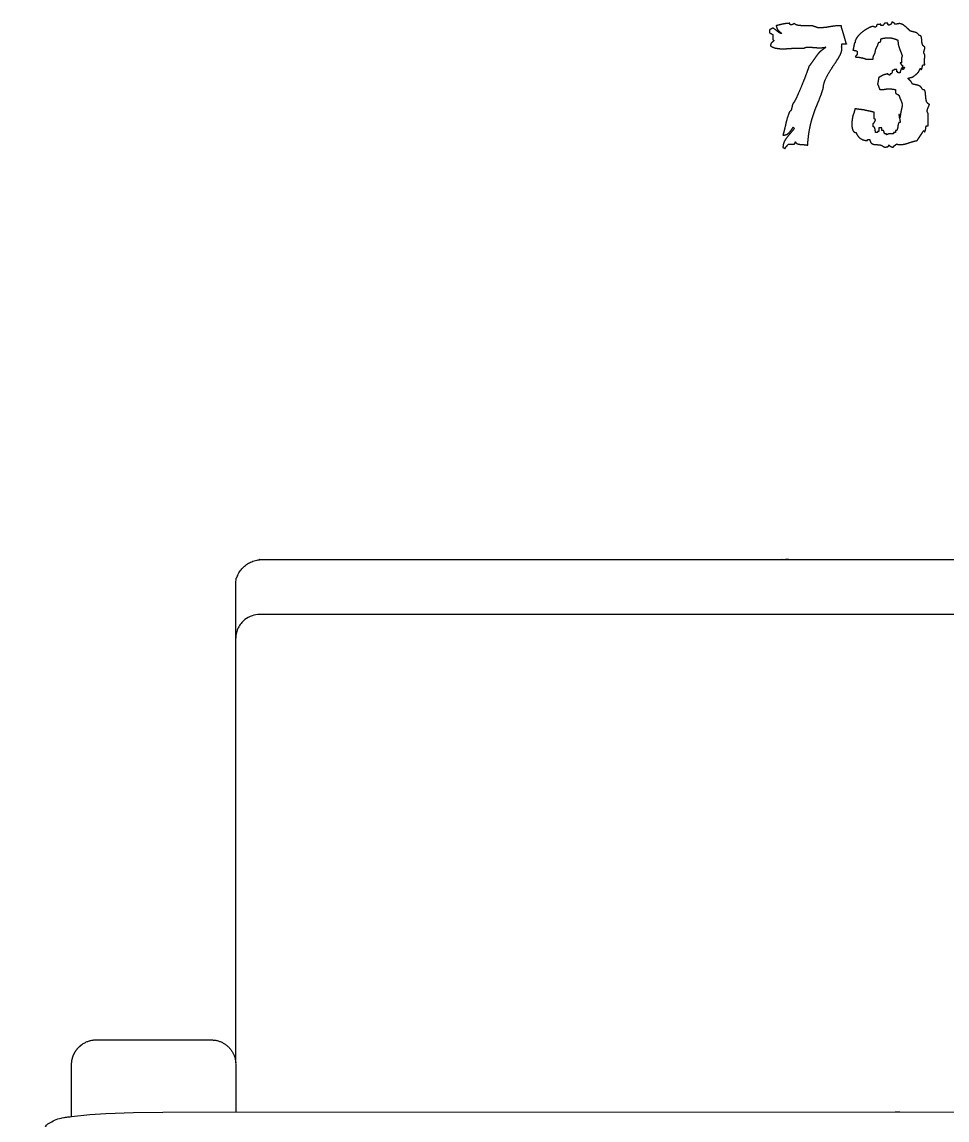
# Model space of a CAD drawing. Header units: millimetres. Extents: x 511 to 4583, y 596 to 2504.
# Drawn here: x 844.5 to 1216.6, y 1123.2 to 1564.8 of the extents above; entities that cross this region are included whole.
import ezdxf

# ---------------------------------------------------------------- set-up
doc = ezdxf.new("R2010")
doc.units = ezdxf.units.MM
doc.layers.add('Inner', color=7, linetype='Continuous', true_color=0x3f00fe)
doc.layers.add('Outer', color=7, linetype='Continuous', true_color=0xbe00fe)

msp = doc.modelspace()

# ---------------------------------------------------------------- linework, layer by layer
at = {"layer": 'Inner'}
msp.add_line((930.51, 1145.69), (930.5, 1126.36), dxfattribs=at)
msp.add_lwpolyline([(864.47, 1124.57), (871.79, 1125.37), (878.26, 1125.79), (889.41, 1126.22), (901.13, 1126.36), (1195.73, 1126.43), (1196.66, 1126.43), (1197.58, 1126.43), (1492.19, 1126.36), (1503.91, 1126.22), (1515.06, 1125.79), (1521.52, 1125.37), (1528.85, 1124.57)], dxfattribs=at)
for points, degree, knots in [([(1153.33, 1564.21), (1151.97, 1564.21), (1150.61, 1563.91), (1149.24, 1563.6), (1147.88, 1563.26)], 2, [49, 49, 49, 50, 50, 51, 51, 51]), ([(1147.88, 1563.26), (1148.22, 1561.9), (1148.7, 1561.35), (1149.17, 1560.8), (1150.2, 1560.12)], 2, [51, 51, 51, 52, 52, 53, 53, 53]), ([(1155.18, 1564.21), (1154.56, 1563.6), (1153.88, 1563.6), (1153.33, 1563.6), (1153.33, 1564.21)], 2, [47, 47, 47, 48, 48, 49, 49, 49]), ([(1162.41, 1563.26), (1162.13, 1563.26), (1161.42, 1563.23), (1160.7, 1563.19), (1159.75, 1563.19), (1158.38, 1563.19), (1156.98, 1563.36), (1155.58, 1563.53), (1155.18, 1564.21)], 2, [43, 43, 43, 44, 44, 45, 45, 46, 46, 47, 47, 47]), ([(1164.66, 1562.37), (1163.97, 1562.71), (1163.53, 1562.82), (1163.09, 1562.92), (1162.41, 1563.26)], 2, [41, 41, 41, 42, 42, 43, 43, 43]), ([(1174.21, 1563.26), (1171.82, 1563.26), (1169.43, 1562.82), (1167.04, 1562.37), (1164.66, 1562.37)], 2, [39, 39, 39, 40, 40, 41, 41, 41]), ([(1190.03, 1563.81), (1189.01, 1563.81), (1188.6, 1563.7), (1188.19, 1563.6), (1188.19, 1562.92)], 2, [72, 72, 72, 73, 73, 74, 74, 74]), ([(1192.76, 1564.28), (1191.74, 1564.28), (1191.5, 1564.18), (1191.26, 1564.08), (1190.92, 1563.4)], 2, [68, 68, 68, 69, 69, 70, 70, 70]), ([(1194.53, 1564.76), (1194.19, 1564.01), (1194.06, 1563.87), (1193.92, 1563.74), (1193.17, 1563.4)], 2, [64, 64, 64, 65, 65, 66, 66, 66]), ([(1196.38, 1563.81), (1195.69, 1563.81), (1195.59, 1563.87), (1195.49, 1563.94), (1195.49, 1564.28)], 2, [61, 61, 61, 62, 62, 63, 63, 63]), ([(1200.81, 1562.03), (1200.13, 1562.78), (1199.21, 1563.43), (1198.29, 1564.08), (1197.4, 1564.08), (1196.65, 1564.08), (1196.38, 1563.81)], 2, [58, 58, 58, 59, 59, 60, 60, 61, 61, 61]), ([(1146.51, 1562.37), (1146.17, 1562.03), (1145.83, 1561.93), (1145.49, 1561.83), (1145.15, 1561.49)], 2, [56, 56, 56, 57, 57, 58, 58, 58]), ([(1145.15, 1560.53), (1145.49, 1560.19), (1145.83, 1560.09), (1146.17, 1559.99), (1146.51, 1559.64)], 2, [59, 59, 59, 60, 60, 61, 61, 61]), ([(1149.72, 1560.12), (1149.04, 1560.46), (1148.29, 1561.08), (1147.54, 1561.69), (1146.51, 1562.37)], 2, [54, 54, 54, 55, 55, 56, 56, 56]), ([(1174.75, 1560.67), (1174.62, 1561.21), (1174.48, 1561.62), (1174.34, 1562.03), (1174.21, 1562.37)], 2, [36, 36, 36, 37, 37, 38, 38, 38]), ([(1186.42, 1562.92), (1185.39, 1562.58), (1184.2, 1561.86), (1183.01, 1561.15), (1181.98, 1560.26), (1180.96, 1559.37), (1180.28, 1558.38), (1179.6, 1557.39), (1179.6, 1556.57)], 2, [77, 77, 77, 78, 78, 79, 79, 80, 80, 81, 81, 81]), ([(1188.19, 1562.92), (1187.99, 1562.71), (1187.71, 1562.71), (1187.44, 1562.71), (1187.17, 1562.82), (1186.89, 1562.92), (1186.42, 1562.92)], 2, [74, 74, 74, 75, 75, 76, 76, 77, 77, 77]), ([(1205.45, 1559.3), (1204.77, 1560.33), (1203.98, 1560.53), (1203.2, 1560.74), (1201.83, 1561.08)], 2, [55, 55, 55, 56, 56, 57, 57, 57]), ([(1207.7, 1554.73), (1206.88, 1555.07), (1206.68, 1555.82), (1206.47, 1556.57), (1206.44, 1557.36), (1206.4, 1558.14), (1206.27, 1558.72), (1206.13, 1559.3), (1205.45, 1559.3)], 2, [51, 51, 51, 52, 52, 53, 53, 54, 54, 55, 55, 55]), ([(1146.99, 1557.39), (1146.58, 1556.71), (1146.1, 1556.44), (1145.63, 1556.17), (1145.63, 1555.14)], 2, [63, 63, 63, 64, 64, 65, 65, 65]), ([(1145.63, 1555.14), (1146.72, 1554.39), (1147.94, 1554.19), (1149.17, 1553.98), (1150.47, 1553.98), (1152.04, 1553.98), (1153.57, 1554.12), (1155.11, 1554.26), (1156.61, 1554.26), (1157.02, 1554.26), (1157.46, 1554.26), (1157.9, 1554.26), (1158.31, 1554.19)], 2, [65, 65, 65, 66, 66, 67, 67, 68, 68, 69, 69, 70, 70, 71, 71, 71]), ([(1158.31, 1554.19), (1159.06, 1554.19), (1159.47, 1554.43), (1159.88, 1554.66), (1160.56, 1554.66), (1161.52, 1554.66), (1162.78, 1554.53), (1164.04, 1554.39), (1165.41, 1554.39), (1166.98, 1554.39), (1167.86, 1554.66)], 2, [71, 71, 71, 72, 72, 73, 73, 74, 74, 75, 75, 76, 76, 76]), ([(1166.98, 1539.73), (1167.73, 1542.05), (1168.95, 1544.09), (1170.18, 1546.14), (1171.38, 1547.88), (1172.57, 1549.62), (1173.42, 1551.12), (1174.28, 1552.62), (1174.28, 1553.91), (1174.28, 1554.46), (1174.21, 1554.66)], 2, [23, 23, 23, 24, 24, 25, 25, 26, 26, 27, 27, 28, 28, 28]), ([(1174.28, 1555.96), (1174.82, 1556.03), (1175.26, 1556.03), (1175.71, 1556.03), (1176.05, 1556.03)], 2, [29, 29, 29, 30, 30, 31, 31, 31]), ([(1176.12, 1555.96), (1176.12, 1556.03), (1175.91, 1556.71), (1175.71, 1557.39), (1175.43, 1558.35)], 2, [33, 33, 33, 34, 34, 35, 35, 35]), ([(1179.6, 1556.57), (1179.39, 1556.37), (1179.29, 1555.93), (1179.19, 1555.48), (1179.08, 1554.97), (1178.98, 1554.46), (1178.91, 1554.02), (1178.85, 1553.57), (1178.71, 1553.37)], 2, [81, 81, 81, 82, 82, 83, 83, 84, 84, 85, 85, 85]), ([(1187.78, 1553.37), (1188.12, 1554.12), (1188.46, 1554.84), (1188.8, 1555.55), (1189.15, 1556.57)], 2, [96, 96, 96, 97, 97, 98, 98, 98]), ([(1190.03, 1557.94), (1191.46, 1558.42), (1192.9, 1558.42), (1193.85, 1558.42), (1194.81, 1558.18), (1195.76, 1557.94), (1196.85, 1557.46)], 2, [101, 101, 101, 102, 102, 103, 103, 104, 104, 104]), ([(1196.85, 1557.46), (1196.85, 1555.76), (1197.4, 1554.29), (1197.94, 1552.82), (1198.63, 1551.12)], 2, [104, 104, 104, 105, 105, 106, 106, 106]), ([(1207.7, 1551.6), (1207.29, 1552), (1207.29, 1552.48), (1207.29, 1552.96), (1207.49, 1553.51), (1207.7, 1554.05), (1207.7, 1554.73)], 2, [48, 48, 48, 49, 49, 50, 50, 51, 51, 51]), ([(1165.13, 1552.41), (1164.79, 1552.07), (1164.25, 1551.32), (1163.7, 1550.57), (1163.09, 1549.69), (1162.47, 1548.8), (1161.93, 1548.05), (1161.38, 1547.3), (1161.04, 1546.96)], 2, [-16, -16, -16, -15, -15, -14, -14, -13, -13, -12, -12, -12]), ([(1167.42, 1554.29), (1166.98, 1553.91), (1166.46, 1553.54), (1165.95, 1553.16), (1165.54, 1552.82), (1165.13, 1552.48), (1165.13, 1552.41)], 2, [-19, -19, -19, -18, -18, -17, -17, -16, -16, -16]), ([(1178.71, 1553.37), (1179.05, 1553.37), (1179.43, 1553.33), (1179.8, 1553.3), (1180.48, 1552.96)], 2, [85, 85, 85, 86, 86, 87, 87, 87]), ([(1180.48, 1552.96), (1180.48, 1551.94), (1180.38, 1551.66), (1180.28, 1551.39), (1179.6, 1550.71)], 2, [87, 87, 87, 88, 88, 89, 89, 89]), ([(1179.6, 1550.71), (1180.21, 1550.64), (1180.76, 1550.61), (1181.3, 1550.57), (1181.85, 1550.44)], 2, [89, 89, 89, 90, 90, 91, 91, 91]), ([(1181.85, 1550.44), (1182.67, 1550.3), (1183.38, 1550.09), (1184.1, 1549.89), (1184.1, 1549.75)], 2, [91, 91, 91, 92, 92, 93, 93, 93]), ([(1186.83, 1549.75), (1186.83, 1550.78), (1187.3, 1551.56), (1187.78, 1552.35), (1187.78, 1553.37)], 2, [94, 94, 94, 95, 95, 96, 96, 96]), ([(1198.63, 1551.12), (1198.29, 1550.44), (1198.25, 1549.79), (1198.22, 1549.14), (1198.22, 1548.39)], 2, [106, 106, 106, 107, 107, 108, 108, 108]), ([(1207.7, 1547.5), (1207.49, 1548.18), (1207.49, 1548.87), (1207.49, 1549.55), (1207.6, 1550.23), (1207.7, 1550.91), (1207.7, 1551.6)], 2, [45, 45, 45, 46, 46, 47, 47, 48, 48, 48]), ([(1161.04, 1546.96), (1160.84, 1546.14), (1160.02, 1543.96), (1159.2, 1541.77), (1158.21, 1539.32), (1157.22, 1536.86), (1156.23, 1534.75), (1155.24, 1532.63), (1154.7, 1532.02)], 2, [-12, -12, -12, -11, -11, -10, -10, -9, -9, -8, -8, -8]), ([(1197.74, 1548.39), (1197.94, 1547.98), (1198.18, 1547.64), (1198.42, 1547.3), (1198.49, 1547.3)], 2, [109, 109, 109, 110, 110, 111, 111, 111]), ([(1198.22, 1546.14), (1198.22, 1545.8), (1197.98, 1545.42), (1197.74, 1545.05), (1197.74, 1544.3)], 2, [120, 120, 120, 121, 121, 122, 122, 122]), ([(1198.7, 1546.27), (1198.83, 1546.62), (1199.1, 1546.62), (1199.45, 1546.62), (1199.45, 1546.55), (1199.45, 1546.48), (1199.1, 1545.66)], 2, [114, 114, 114, 115, 115, 116, 116, 117, 117, 117]), ([(1206.2, 1545.59), (1206.34, 1545.59), (1206.47, 1545.9), (1206.61, 1546.21), (1206.81, 1547.5)], 2, [42, 42, 42, 43, 43, 44, 44, 44]), ([(1192.76, 1543.89), (1190.99, 1543.55), (1190.24, 1543.03), (1189.49, 1542.52), (1189.15, 1542.52)], 2, [135, 135, 135, 136, 136, 137, 137, 137]), ([(1193.65, 1543.41), (1193.31, 1543.41), (1193.2, 1543.48), (1193.1, 1543.55), (1192.76, 1543.89)], 2, [133, 133, 133, 134, 134, 135, 135, 135]), ([(1194.12, 1543.89), (1193.78, 1543.89), (1193.72, 1543.82), (1193.65, 1543.75), (1193.65, 1543.41)], 2, [131, 131, 131, 132, 132, 133, 133, 133]), ([(1194.53, 1545.25), (1194.53, 1544.91), (1194.5, 1544.57), (1194.47, 1544.23), (1194.12, 1543.89)], 2, [129, 129, 129, 130, 130, 131, 131, 131]), ([(1200.88, 1542.05), (1201.63, 1542.39), (1202.24, 1542.49), (1202.86, 1542.59), (1203.2, 1542.93)], 2, [36, 36, 36, 37, 37, 38, 38, 38]), ([(1202.72, 1539.79), (1202.38, 1540.48), (1202, 1540.92), (1201.63, 1541.36), (1200.88, 1542.05)], 2, [34, 34, 34, 35, 35, 36, 36, 36]), ([(1203.2, 1542.93), (1204.15, 1543.68), (1204.6, 1544.06), (1205.04, 1544.43), (1205.38, 1545.05)], 2, [38, 38, 38, 39, 39, 40, 40, 40]), ([(1166.02, 1535.63), (1166.36, 1536.66), (1166.67, 1537.68), (1166.98, 1538.7), (1166.98, 1539.73)], 2, [21, 21, 21, 22, 22, 23, 23, 23]), ([(1190.92, 1537.54), (1192.15, 1537.88), (1193.24, 1537.88), (1194.19, 1537.88), (1195.9, 1537.54)], 2, [140, 140, 140, 141, 141, 142, 142, 142]), ([(1206.81, 1537.54), (1206.13, 1538.84), (1205.28, 1539.15), (1204.43, 1539.45), (1202.72, 1539.79)], 2, [32, 32, 32, 33, 33, 34, 34, 34]), ([(1209.54, 1531.61), (1208.52, 1532.09), (1208.28, 1533.08), (1208.04, 1534.06), (1208.01, 1535.05), (1207.97, 1536.04), (1207.84, 1536.79), (1207.7, 1537.54), (1206.81, 1537.54)], 2, [28, 28, 28, 29, 29, 30, 30, 31, 31, 32, 32, 32]), ([(1160.56, 1515.17), (1160.77, 1518.58), (1161.25, 1521.24), (1161.72, 1523.9), (1162.44, 1526.25), (1163.16, 1528.61), (1164.08, 1530.82), (1165, 1533.04), (1166.02, 1535.63)], 2, [17, 17, 17, 18, 18, 19, 19, 20, 20, 21, 21, 21]), ([(1195.9, 1536.18), (1196.24, 1535.84), (1196.58, 1535.7), (1196.92, 1535.57), (1197.26, 1535.22)], 2, [143, 143, 143, 144, 144, 145, 145, 145]), ([(1197.26, 1535.22), (1197.6, 1534.2), (1197.94, 1533.42), (1198.29, 1532.63), (1198.63, 1531.61)], 2, [145, 145, 145, 146, 146, 147, 147, 147]), ([(1153.33, 1528.81), (1152.31, 1526.42), (1151.8, 1524.04), (1151.29, 1521.65), (1150.61, 1519.26)], 2, [-4, -4, -4, -3, -3, -2, -2, -2]), ([(1154.7, 1532.02), (1154.49, 1531.81), (1154.39, 1531.3), (1154.29, 1530.79), (1154.15, 1530.24), (1154.02, 1529.7), (1153.85, 1529.26), (1153.67, 1528.81), (1153.33, 1528.81)], 2, [-8, -8, -8, -7, -7, -6, -6, -5, -5, -4, -4, -4]), ([(1179.25, 1528.68), (1179.12, 1528.13), (1179.02, 1527.86), (1178.91, 1527.58), (1178.71, 1527.11)], 2, [189, 189, 189, 190, 190, 191, 191, 191]), ([(1198.63, 1531.61), (1198.49, 1530.59), (1198.25, 1529.63), (1198.01, 1528.68), (1197.88, 1527.72)], 2, [147, 147, 147, 148, 148, 149, 149, 149]), ([(1209.06, 1527.99), (1208.65, 1528.4), (1208.65, 1528.95), (1208.65, 1529.49), (1208.96, 1530.18), (1209.27, 1530.86), (1209.54, 1531.61)], 2, [25, 25, 25, 26, 26, 27, 27, 28, 28, 28]), ([(1178.71, 1527.11), (1178.57, 1526.36), (1178.44, 1525.47), (1178.3, 1524.58), (1178.3, 1523.63), (1178.3, 1522.26), (1178.67, 1521.27), (1179.05, 1520.29), (1180.07, 1520.29)], 2, [-6, -6, -6, -5, -5, -4, -4, -3, -3, -2, -2, -2]), ([(1187.78, 1525.27), (1187.78, 1525.61), (1187.71, 1525.67), (1187.64, 1525.74), (1187.3, 1525.74)], 2, [183, 183, 183, 184, 184, 185, 185, 185]), ([(1197.26, 1524.38), (1196.92, 1523.7), (1196.82, 1522.81), (1196.72, 1521.92), (1196.38, 1521.17)], 2, [157, 157, 157, 158, 158, 159, 159, 159]), ([(1197.6, 1527.18), (1197.47, 1527.58), (1197.43, 1527.58), (1197.4, 1527.58), (1197.26, 1527.52)], 2, [152, 152, 152, 153, 153, 154, 154, 154]), ([(1197.26, 1527.52), (1197.26, 1526.83), (1197.5, 1525.95), (1197.74, 1525.06), (1197.74, 1524.38)], 2, [154, 154, 154, 155, 155, 156, 156, 156]), ([(1150.61, 1519.26), (1151.97, 1519.26), (1152.82, 1520.01), (1153.67, 1520.76), (1154.7, 1522.47)], 2, [-2, -2, -2, -1, -1, 0, 0, 0]), ([(1155.18, 1521.99), (1154.15, 1520.63), (1152.96, 1519.26), (1151.76, 1517.9), (1151.08, 1516.53)], 2, [1, 1, 1, 2, 2, 3, 3, 3]), ([(1180.07, 1520.29), (1180.41, 1518.92), (1181.64, 1518), (1182.87, 1517.08), (1184.58, 1517.08)], 2, [-2, -2, -2, -1, -1, 0, 0, 0]), ([(1187.78, 1520.29), (1187.78, 1520.97), (1187.71, 1521.41), (1187.64, 1521.85), (1187.3, 1522.54)], 2, [177, 177, 177, 178, 178, 179, 179, 179]), ([(1191.4, 1519.81), (1191.4, 1520.15), (1191.33, 1520.49), (1191.26, 1520.83), (1190.92, 1521.17)], 2, [168, 168, 168, 169, 169, 170, 170, 170]), ([(1192.28, 1519.4), (1192.28, 1519.74), (1192.18, 1519.77), (1192.08, 1519.81), (1191.4, 1519.81)], 2, [166, 166, 166, 167, 167, 168, 168, 168]), ([(1193.92, 1519.81), (1193.24, 1519.81), (1193.03, 1519.71), (1192.83, 1519.6), (1192.28, 1519.4)], 2, [164, 164, 164, 165, 165, 166, 166, 166]), ([(1205.86, 1518.99), (1206.13, 1519.4), (1206.44, 1519.88), (1206.74, 1520.35), (1207.29, 1521.17)], 2, [18, 18, 18, 19, 19, 20, 20, 20]), ([(1207.56, 1520.56), (1207.7, 1520.56), (1207.84, 1521), (1207.97, 1521.45), (1208.18, 1523.01)], 2, [21, 21, 21, 22, 22, 23, 23, 23]), ([(1151.08, 1516.53), (1150.74, 1515.78), (1150.67, 1515.2), (1150.61, 1514.62), (1150.61, 1514.28)], 2, [3, 3, 3, 4, 4, 5, 5, 5]), ([(1151.49, 1513.87), (1151.83, 1514.56), (1152.17, 1514.93), (1152.52, 1515.31), (1152.86, 1515.65)], 2, [6, 6, 6, 7, 7, 8, 8, 8]), ([(1155.18, 1515.65), (1155.24, 1515.72), (1155.28, 1515.78), (1155.31, 1515.85), (1155.38, 1515.92)], 2, [9, 9, 9, 10, 10, 11, 11, 11]), ([(1155.38, 1515.92), (1155.45, 1516.06), (1155.52, 1516.23), (1155.58, 1516.4), (1155.58, 1516.53)], 2, [11, 11, 11, 12, 12, 13, 13, 13]), ([(1155.58, 1516.53), (1155.79, 1515.99), (1156.4, 1515.78), (1157.02, 1515.58), (1157.77, 1515.51), (1158.52, 1515.44), (1159.27, 1515.41), (1160.02, 1515.37), (1160.56, 1515.17)], 2, [13, 13, 13, 14, 14, 15, 15, 16, 16, 17, 17, 17]), ([(1185.46, 1517.56), (1185.8, 1516.19), (1186.38, 1515.85), (1186.96, 1515.51), (1187.75, 1515.48), (1188.53, 1515.44), (1189.45, 1515.34), (1190.37, 1515.24), (1191.4, 1514.42)], 2, [2, 2, 2, 3, 3, 4, 4, 5, 5, 6, 6, 6]), ([(1191.4, 1514.42), (1191.74, 1514.42), (1192.45, 1514.52), (1193.17, 1514.62), (1193.17, 1515.31)], 2, [6, 6, 6, 7, 7, 8, 8, 8]), ([(1193.17, 1515.31), (1193.51, 1514.97), (1193.92, 1514.69), (1194.33, 1514.42), (1195.01, 1514.42)], 2, [8, 8, 8, 9, 9, 10, 10, 10]), ([(1195.01, 1514.42), (1195.01, 1514.76), (1195.52, 1515.07), (1196.03, 1515.37), (1196.38, 1515.72)], 2, [10, 10, 10, 11, 11, 12, 12, 12]), ([(1196.38, 1515.72), (1196.85, 1515.44), (1197.67, 1515.44), (1199.24, 1515.44), (1201.18, 1516.12), (1203.13, 1516.81), (1204.56, 1517.08)], 2, [12, 12, 12, 13, 13, 14, 14, 15, 15, 15]), ([(1204.56, 1517.08), (1204.83, 1517.42), (1205, 1517.69), (1205.18, 1517.97), (1205.31, 1518.17)], 2, [15, 15, 15, 16, 16, 17, 17, 17]), ([(1462.8, 1316.98), (1462.8, 1317.69), (1462.64, 1319.11), (1461.68, 1321.82), (1459.58, 1324.39), (1456.34, 1326.15), (1454.14, 1326.52), (1453.04, 1326.52), (1367.58, 1326.52), (1282.12, 1326.52), (1196.66, 1326.52), (1111.2, 1326.52), (1025.73, 1326.52), (940.27, 1326.52), (939.17, 1326.52), (936.98, 1326.15), (933.73, 1324.39), (931.64, 1321.82), (930.67, 1319.11), (930.51, 1317.69), (930.51, 1316.98)], 3, [0, 0, 0, 0, 0.142857, 0.285714, 0.571429, 0.785714, 1, 1, 1, 2, 2, 2, 3, 3, 3, 3.214286, 3.428571, 3.714286, 3.857143, 4, 4, 4, 4])]:
    msp.add_open_spline(points, degree=degree, knots=knots, dxfattribs=at)
for points in [[(1174.21, 1562.37), (1174.21, 1562.82), (1174.21, 1563.26)], [(1190.03, 1563.4), (1190.03, 1563.6), (1190.03, 1563.81)], [(1190.92, 1563.4), (1190.48, 1563.4), (1190.03, 1563.4)], [(1192.76, 1563.81), (1192.76, 1564.04), (1192.76, 1564.28)], [(1193.17, 1563.4), (1192.97, 1563.6), (1192.76, 1563.81)], [(1195.49, 1564.28), (1195.01, 1564.52), (1194.53, 1564.76)], [(1145.15, 1561.49), (1145.15, 1561.01), (1145.15, 1560.53)], [(1146.51, 1559.64), (1146.51, 1558.76), (1146.51, 1557.87)], [(1150.2, 1560.12), (1149.96, 1560.12), (1149.72, 1560.12)], [(1175.43, 1558.35), (1175.09, 1559.51), (1174.75, 1560.67)], [(1201.83, 1561.08), (1201.32, 1561.55), (1200.81, 1562.03)], [(1146.51, 1557.87), (1146.51, 1557.39), (1146.99, 1557.39)], [(1167.86, 1554.66), (1167.64, 1554.48), (1167.42, 1554.29)], [(1174.21, 1554.66), (1174.24, 1555.31), (1174.28, 1555.96)], [(1176.05, 1556.03), (1176.05, 1555.96), (1176.12, 1555.89)], [(1176.12, 1555.89), (1176.12, 1555.93), (1176.12, 1555.96)], [(1189.15, 1556.57), (1189.42, 1556.57), (1189.76, 1556.78)], [(1189.76, 1556.78), (1189.9, 1556.92), (1190.03, 1557.05)], [(1190.03, 1557.05), (1190.03, 1557.5), (1190.03, 1557.94)], [(1184.1, 1549.75), (1185.46, 1549.75), (1186.83, 1549.75)], [(1195.49, 1545.66), (1195.25, 1545.46), (1195.01, 1545.25)], [(1196.38, 1545.66), (1195.93, 1545.66), (1195.49, 1545.66)], [(1196.38, 1544.77), (1196.38, 1545.22), (1196.38, 1545.66)], [(1198.22, 1548.39), (1197.98, 1548.39), (1197.74, 1548.39)], [(1198.63, 1546.14), (1198.42, 1546.14), (1198.22, 1546.14)], [(1198.49, 1547.3), (1198.56, 1547.37), (1198.63, 1547.43)], [(1198.63, 1547.43), (1198.63, 1546.82), (1198.63, 1546.21)], [(1198.63, 1546.21), (1198.66, 1546.24), (1198.7, 1546.27)], [(1198.63, 1545.66), (1198.63, 1545.9), (1198.63, 1546.14)], [(1199.1, 1545.66), (1198.87, 1545.66), (1198.63, 1545.66)], [(1205.38, 1545.05), (1205.65, 1545.59), (1205.93, 1546.14)], [(1205.93, 1546.14), (1205.99, 1545.8), (1206.2, 1545.59)], [(1206.81, 1547.5), (1207.26, 1547.5), (1207.7, 1547.5)], [(1189.15, 1542.52), (1188.91, 1541.16), (1188.67, 1539.79)], [(1195.01, 1545.25), (1194.77, 1545.25), (1194.53, 1545.25)], [(1196.85, 1544.77), (1196.61, 1544.77), (1196.38, 1544.77)], [(1196.85, 1544.3), (1196.85, 1544.54), (1196.85, 1544.77)], [(1197.74, 1544.3), (1197.3, 1544.3), (1196.85, 1544.3)], [(1188.67, 1539.79), (1189.11, 1538.67), (1189.55, 1537.54)], [(1189.55, 1537.54), (1190.24, 1537.54), (1190.92, 1537.54)], [(1195.9, 1537.54), (1195.9, 1536.86), (1195.9, 1536.18)], [(1179.6, 1529.84), (1179.43, 1529.26), (1179.25, 1528.68)], [(1183.21, 1529.36), (1181.4, 1529.6), (1179.6, 1529.84)], [(1187.3, 1528.47), (1185.26, 1528.91), (1183.21, 1529.36)], [(1187.3, 1525.74), (1187.3, 1527.11), (1187.3, 1528.47)], [(1209.06, 1523.01), (1209.06, 1525.5), (1209.06, 1527.99)], [(1186.83, 1522.54), (1186.83, 1523.9), (1186.89, 1523.83)], [(1186.89, 1523.83), (1187, 1523.94), (1187.1, 1524.04)], [(1187.1, 1524.04), (1187.37, 1524.24), (1187.78, 1525.27)], [(1197.74, 1524.38), (1197.5, 1524.38), (1197.26, 1524.38)], [(1197.81, 1526.29), (1197.67, 1526.49), (1197.6, 1527.18)], [(1197.88, 1527.72), (1197.81, 1527.58), (1197.81, 1526.97)], [(1197.81, 1526.97), (1197.81, 1526.63), (1197.81, 1526.29)], [(1154.7, 1522.47), (1154.94, 1522.23), (1155.18, 1521.99)], [(1187.3, 1522.54), (1187.06, 1522.54), (1186.83, 1522.54)], [(1188.67, 1520.29), (1188.22, 1520.29), (1187.78, 1520.29)], [(1189.15, 1520.76), (1188.91, 1520.76), (1188.67, 1520.76)], [(1188.67, 1520.76), (1188.67, 1520.52), (1188.67, 1520.29)], [(1190.44, 1522.13), (1189.79, 1522.13), (1189.15, 1522.13)], [(1189.15, 1522.13), (1189.15, 1521.45), (1189.15, 1520.76)], [(1190.44, 1521.17), (1190.44, 1521.65), (1190.44, 1522.13)], [(1190.92, 1521.17), (1190.68, 1521.17), (1190.44, 1521.17)], [(1195.01, 1519.81), (1194.47, 1519.81), (1193.92, 1519.81)], [(1195.9, 1520.29), (1195.46, 1520.29), (1195.01, 1520.29)], [(1195.01, 1520.29), (1195.01, 1520.05), (1195.01, 1519.81)], [(1196.38, 1521.17), (1196.14, 1521.17), (1195.9, 1521.17)], [(1195.9, 1521.17), (1195.9, 1520.73), (1195.9, 1520.29)], [(1207.29, 1521.17), (1207.36, 1520.76), (1207.56, 1520.56)], [(1208.18, 1523.01), (1208.62, 1523.01), (1209.06, 1523.01)], [(1152.86, 1515.65), (1154.02, 1515.65), (1155.18, 1515.65)], [(1184.58, 1517.08), (1184.58, 1517.32), (1184.58, 1517.56)], [(1184.58, 1517.56), (1185.02, 1517.56), (1185.46, 1517.56)], [(1205.31, 1518.17), (1205.58, 1518.58), (1205.86, 1518.99)], [(1150.61, 1514.28), (1151.05, 1514.08), (1151.49, 1513.87)]]:
    msp.add_open_spline(points, degree=2, dxfattribs=at)
at = {"layer": 'Outer'}
msp.add_rational_spline([(1462.8, 1145.69), (1462.8, 1145.69), (1462.8, 1155.7), (1462.8, 1165.7), (1462.8, 1175.7), (1462.8, 1199.25), (1462.8, 1222.79), (1462.8, 1246.34), (1462.8, 1269.89), (1462.8, 1293.43), (1462.8, 1316.98), (1462.8, 1324.26), (1462.8, 1331.53), (1462.8, 1338.81), (1462.8, 1338.87), (1462.8, 1338.93), (1462.8, 1338.98), (1462.7, 1339.97), (1462.46, 1341.99), (1460.76, 1344.5), (1458.69, 1346.65), (1455.97, 1348), (1454.03, 1348.41), (1453.04, 1348.57), (1367.58, 1348.57), (1282.12, 1348.57), (1196.66, 1348.57), (1111.2, 1348.57), (1025.73, 1348.57), (940.27, 1348.57), (939.29, 1348.41), (937.35, 1348), (934.63, 1346.65), (932.56, 1344.5), (930.86, 1341.99), (930.62, 1339.97), (930.51, 1338.98), (930.51, 1338.93), (930.51, 1338.87), (930.51, 1338.81), (930.51, 1331.53), (930.51, 1324.26), (930.51, 1316.98), (930.51, 1293.43), (930.51, 1269.89), (930.51, 1246.34), (930.51, 1222.79), (930.51, 1199.25), (930.51, 1175.7), (930.51, 1165.7), (930.51, 1155.7), (930.51, 1145.69), (930.51, 1145.69), (930.37, 1151.32), (926.38, 1155.29), (920.75, 1155.42), (905.25, 1155.43), (889.75, 1155.44), (874.26, 1155.45), (868.61, 1155.31), (864.61, 1151.32), (864.47, 1145.69), (864.47, 1138.65), (864.47, 1131.61), (864.47, 1124.57), (863.33, 1124.51), (860.74, 1124.2), (857.74, 1123.35), (854.74, 1121.58), (852.64, 1118.77), (852.4, 1116.45), (852.44, 1115.32), (852.23, 1099.85), (852.03, 1084.38), (851.83, 1068.91), (851.82, 1068.18), (851.82, 1067.45), (851.81, 1066.72), (851.81, 1065.23), (851.81, 1063.74), (851.8, 1062.25), (851.8, 1060.88), (851.8, 1059.5), (851.8, 1058.13), (851.8, 1055.86), (851.79, 1053.6), (851.79, 1051.33), (851.79, 1047.67), (851.79, 1044.01), (851.79, 1040.35), (851.78, 1038.06), (851.78, 1035.77), (851.78, 1033.47), (851.78, 1030.74), (851.78, 1028.01), (851.78, 1025.27), (851.78, 993.26), (851.78, 961.24), (851.78, 929.23), (851.77, 830.31), (851.77, 731.39), (851.76, 632.47), (851.72, 632.47), (850.45, 632.47), (848.23, 632.47), (846.05, 632.47), (845.41, 632.47), (845.37, 632.47), (845.37, 632.47), (845.25, 632.27), (845.13, 632.08), (845.01, 631.88), (844.93, 631.62), (844.85, 631.36), (844.76, 631.11), (844.75, 630.93), (844.73, 630.75), (844.71, 630.57), (844.73, 630.33), (844.76, 630.09), (844.78, 629.85), (844.89, 629.56), (845, 629.27), (845.1, 628.98), (845.19, 628.85), (845.28, 628.71), (845.37, 628.57), (845.37, 628.57), (845.41, 628.57), (845.67, 628.57), (846.45, 628.57), (847.95, 628.57), (849.87, 628.57), (852, 628.57), (854.17, 628.57), (856.5, 628.57), (858.92, 628.57), (861.34, 628.57), (863.71, 628.57), (865.87, 628.57), (867.24, 628.57), (867.9, 628.57), (869.52, 628.57), (870.93, 628.57), (871.89, 628.57), (899.74, 628.57), (899.83, 628.71), (899.92, 628.85), (900.01, 628.98), (900.12, 629.27), (900.22, 629.56), (900.33, 629.85), (900.36, 630.09), (900.38, 630.33), (900.4, 630.57), (900.39, 630.75), (900.37, 630.93), (900.35, 631.11), (900.26, 631.36), (900.18, 631.62), (900.1, 631.88), (899.98, 632.08), (899.86, 632.27), (899.74, 632.47), (899.74, 632.47), (899.7, 632.47), (899.06, 632.47), (896.88, 632.47), (894.42, 632.47), (892.85, 632.47), (892.52, 632.47), (894.62, 681.56), (896.73, 730.64), (898.83, 779.72), (899.62, 794.37), (900.41, 809.01), (901.2, 823.65), (907.72, 823.65), (914.23, 823.65), (920.75, 823.65), (921.77, 823.64), (923.77, 824.04), (926.6, 825.37), (928.53, 827.74), (930.16, 830.32), (930.36, 832.22), (930.51, 833.41), (930.51, 829.78), (930.51, 826.14), (930.51, 822.51), (1019.23, 822.51), (1107.94, 822.51), (1196.66, 822.51), (1285.37, 822.51), (1374.09, 822.51), (1462.8, 822.51), (1462.8, 826.14), (1462.8, 829.78), (1462.8, 833.41), (1462.95, 832.22), (1463.16, 830.32), (1464.79, 827.74), (1466.72, 825.37), (1469.55, 824.04), (1471.55, 823.64), (1472.57, 823.65), (1479.08, 823.65), (1485.6, 823.65), (1492.11, 823.65), (1492.9, 809.01), (1493.69, 794.37), (1494.48, 779.72), (1496.59, 730.64), (1498.69, 681.56), (1500.8, 632.47), (1500.47, 632.47), (1498.9, 632.47), (1496.44, 632.47), (1494.25, 632.47), (1493.61, 632.47), (1493.57, 632.47), (1493.57, 632.47), (1493.46, 632.27), (1493.34, 632.08), (1493.22, 631.88), (1493.13, 631.62), (1493.05, 631.36), (1492.97, 631.11), (1492.95, 630.93), (1492.93, 630.75), (1492.91, 630.57), (1492.94, 630.33), (1492.96, 630.09), (1492.99, 629.85), (1493.09, 629.56), (1493.2, 629.27), (1493.31, 628.98), (1493.4, 628.85), (1493.49, 628.71), (1493.57, 628.57), (1521.42, 628.57), (1522.38, 628.57), (1523.8, 628.57), (1525.42, 628.57), (1526.08, 628.57), (1527.45, 628.57), (1529.6, 628.57), (1531.98, 628.57), (1534.4, 628.57), (1536.81, 628.57), (1539.15, 628.57), (1541.32, 628.57), (1543.44, 628.57), (1545.36, 628.57), (1546.87, 628.57), (1547.64, 628.57), (1547.9, 628.57), (1547.94, 628.57), (1547.95, 628.57), (1548.03, 628.71), (1548.12, 628.85), (1548.21, 628.98), (1548.32, 629.27), (1548.43, 629.56), (1548.53, 629.85), (1548.56, 630.09), (1548.58, 630.33), (1548.61, 630.57), (1548.59, 630.75), (1548.57, 630.93), (1548.55, 631.11), (1548.47, 631.36), (1548.39, 631.62), (1548.3, 631.88), (1548.18, 632.08), (1548.06, 632.27), (1547.95, 632.47), (1547.95, 632.47), (1547.91, 632.47), (1547.27, 632.47), (1545.08, 632.47), (1542.87, 632.47), (1541.6, 632.47), (1541.55, 632.47), (1541.55, 731.39), (1541.54, 830.31), (1541.54, 929.23), (1541.54, 961.24), (1541.54, 993.26), (1541.53, 1025.27), (1541.53, 1028.01), (1541.53, 1030.74), (1541.53, 1033.47), (1541.53, 1035.77), (1541.53, 1038.06), (1541.53, 1040.35), (1541.53, 1044.01), (1541.53, 1047.67), (1541.52, 1051.33), (1541.52, 1053.6), (1541.52, 1055.86), (1541.52, 1058.13), (1541.52, 1059.5), (1541.51, 1060.88), (1541.51, 1062.25), (1541.51, 1063.74), (1541.51, 1065.23), (1541.5, 1066.72), (1541.5, 1067.45), (1541.49, 1068.18), (1541.49, 1068.91), (1541.29, 1084.38), (1541.08, 1099.85), (1540.88, 1115.32), (1540.92, 1116.45), (1540.67, 1118.77), (1538.57, 1121.58), (1535.57, 1123.35), (1532.58, 1124.2), (1529.99, 1124.51), (1528.85, 1124.57), (1528.85, 1131.61), (1528.85, 1138.65), (1528.85, 1145.69), (1528.7, 1151.32), (1524.7, 1155.31), (1519.06, 1155.45), (1503.56, 1155.44), (1488.06, 1155.43), (1472.57, 1155.42), (1466.94, 1155.29), (1462.95, 1151.32), (1462.8, 1145.69)], [1, 1, 1, 1, 1, 1, 1, 1, 1, 1, 1, 1, 1, 1, 1, 1, 1, 1, 1, 1, 1, 1, 1, 1, 1, 1, 1, 1, 1, 1, 1, 1, 1, 1, 1, 1, 1, 1, 1, 1, 1, 1, 1, 1, 1, 1, 1, 1, 1, 1, 1, 1, 1, 0.815968447196, 0.815968447196, 1, 1, 1, 1, 0.815968447194, 0.815968447194, 1, 1, 1, 1, 1, 1, 1, 1, 1, 1, 1, 1, 1, 1, 1, 1, 1, 1, 1, 1, 1, 1, 1, 1, 1, 1, 1, 1, 1, 1, 1, 1, 1, 1, 1, 1, 1, 1, 1, 1, 1, 1, 1, 1, 1, 1, 1, 1, 1, 1, 1, 1, 1, 1, 1, 1, 1, 1, 1, 1, 1, 1, 1, 1, 1, 1, 1, 1, 1, 1, 1, 1, 1, 1, 1, 1, 1, 1, 1, 1, 1, 1, 1, 1, 1, 1, 1, 1, 1, 1, 1, 1, 1, 1, 1, 1, 1, 1, 1, 1, 1, 1, 1, 1, 1, 1, 1, 1, 1, 1, 1, 1, 1, 1, 1, 1, 1, 1, 1, 1, 1, 1, 1, 1, 1, 1, 1, 1, 1, 1, 1, 1, 1, 1, 1, 1, 1, 1, 1, 1, 1, 1, 1, 1, 1, 1, 1, 1, 1, 1, 1, 1, 1, 1, 1, 1, 1, 1, 1, 1, 1, 1, 1, 1, 1, 1, 1, 1, 1, 1, 1, 1, 1, 1, 1, 1, 1, 1, 1, 1, 1, 1, 1, 1, 1, 1, 1, 1, 1, 1, 1, 1, 1, 1, 1, 1, 1, 1, 1, 1, 1, 1, 1, 1, 1, 1, 1, 1, 1, 1, 1, 1, 1, 1, 1, 1, 1, 1, 1, 1, 1, 1, 1, 1, 1, 1, 1, 1, 1, 1, 1, 1, 1, 1, 1, 1, 1, 1, 1, 1, 1, 1, 1, 1, 1, 1, 1, 1, 1, 1, 1, 1, 1, 1, 1, 1, 1, 1, 1, 1, 1, 1, 1, 0.815968447194, 0.815968447194, 1, 1, 1, 1, 0.815968447196, 0.815968447196, 1], degree=3, knots=[0, 0, 0, 0, 2.00963, 3.014445, 3.014445, 3.014445, 4.01926, 4.01926, 4.01926, 5.024075, 5.024075, 5.024075, 6.02889, 6.02889, 6.02889, 6.040855, 6.040855, 6.040855, 7.045673, 8.05049, 9.055308, 10.060126, 11.06493, 11.06493, 11.06493, 12.069745, 12.069745, 12.069745, 13.07456, 13.07456, 13.07456, 14.079365, 15.084183, 16.089, 17.093818, 18.098635, 18.098635, 18.098635, 18.1106, 18.1106, 18.1106, 19.115415, 19.115415, 19.115415, 20.12023, 20.12023, 20.12023, 21.125045, 21.125045, 21.125045, 22.12986, 22.12986, 22.12986, 23.134676, 38.787703, 38.787703, 38.787703, 39.792518, 39.792518, 39.792518, 55.445546, 55.445546, 55.445546, 77.189052, 77.189052, 77.189052, 78.193867, 79.198682, 80.203497, 81.208312, 82.213127, 82.213127, 82.213127, 83.217942, 83.217942, 83.217942, 84.222757, 84.222757, 84.222757, 85.227572, 85.227572, 85.227572, 86.232387, 86.232387, 86.232387, 87.237202, 87.237202, 87.237202, 88.242017, 88.242017, 88.242017, 89.246832, 89.246832, 89.246832, 90.251647, 90.251647, 90.251647, 91.256462, 91.256462, 91.256462, 92.261277, 92.261277, 92.261277, 92.265192, 92.365764, 92.466336, 92.566909, 92.581911, 92.581911, 92.581911, 93.586726, 93.586726, 93.586726, 94.591541, 94.591541, 94.591541, 95.596357, 95.596357, 95.596357, 96.601172, 96.601172, 96.601172, 97.605987, 97.605987, 97.605987, 98.610802, 98.610802, 98.610802, 98.638528, 98.673417, 98.743196, 98.812975, 98.882754, 98.938577, 98.9944, 99.050223, 99.106046, 99.161869, 99.217692, 99.273515, 99.329338, 99.329338, 99.329338, 99.468896, 99.488713, 99.488713, 99.488713, 100.493528, 100.493528, 100.493528, 101.498343, 101.498343, 101.498343, 102.503158, 102.503158, 102.503158, 103.507974, 103.507974, 103.507974, 104.512789, 104.512789, 104.512789, 105.517604, 105.517604, 105.517604, 105.532607, 105.633172, 105.733737, 105.834302, 105.860591, 105.860591, 105.860591, 106.865407, 106.865407, 106.865407, 107.870222, 107.870222, 107.870222, 108.875037, 108.875037, 108.875037, 109.879852, 110.884667, 111.889482, 112.894297, 113.899112, 113.899112, 113.899112, 114.903927, 114.903927, 114.903927, 115.908742, 115.908742, 115.908742, 116.913557, 116.913557, 116.913557, 117.918372, 117.918372, 117.918372, 118.923187, 119.928002, 120.932817, 121.937632, 122.942447, 122.942447, 122.942447, 123.947262, 123.947262, 123.947262, 124.952077, 124.952077, 124.952077, 125.956892, 125.956892, 125.956892, 125.983182, 126.083747, 126.184312, 126.284877, 126.29988, 126.29988, 126.29988, 127.304695, 127.304695, 127.304695, 128.30951, 128.30951, 128.30951, 129.314325, 129.314325, 129.314325, 130.31914, 130.31914, 130.31914, 131.323955, 131.323955, 131.323955, 132.32877, 132.32877, 132.32877, 132.348588, 132.488145, 132.488145, 132.488145, 132.543968, 132.599791, 132.655615, 132.711438, 132.767261, 132.823084, 132.878907, 132.93473, 133.004509, 133.074287, 133.144066, 133.178956, 133.206682, 133.206682, 133.206682, 134.211497, 134.211497, 134.211497, 135.216312, 135.216312, 135.216312, 136.221127, 136.221127, 136.221127, 137.225942, 137.225942, 137.225942, 138.230757, 138.230757, 138.230757, 139.235572, 139.235572, 139.235572, 139.250575, 139.351147, 139.45172, 139.552292, 139.556206, 139.556206, 139.556206, 140.561022, 140.561022, 140.561022, 141.565837, 141.565837, 141.565837, 142.570652, 142.570652, 142.570652, 143.575467, 143.575467, 143.575467, 144.580282, 144.580282, 144.580282, 145.585097, 145.585097, 145.585097, 146.589912, 146.589912, 146.589912, 147.594727, 147.594727, 147.594727, 148.599542, 148.599542, 148.599542, 149.604357, 149.604357, 149.604357, 150.609172, 151.613987, 152.618802, 153.623617, 154.628432, 154.628432, 154.628432, 176.371938, 176.371938, 176.371938, 192.024965, 192.024965, 192.024965, 193.02978, 193.02978, 193.02978, 208.682808, 208.682808, 208.682808, 208.682808], dxfattribs=at)

doc.saveas('drawing.dxf')
